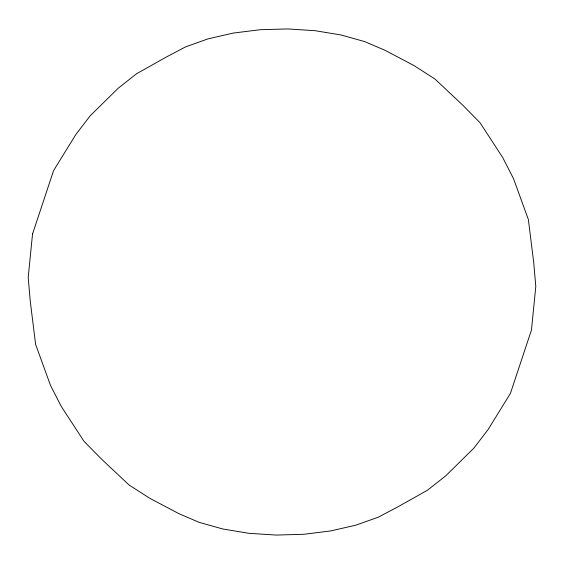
<?xml version="1.0" encoding="UTF-8"?>
<svg xmlns="http://www.w3.org/2000/svg" width="564" height="564" viewBox="0 0 564 564"><rect width="100%" height="100%" fill="white"/><g stroke="black" fill="none" stroke-linecap="round" stroke-linejoin="round"><path stroke-width="0.85" d="M32.543 233.968L28.2 277.509L30.252 301.176L35.624 344.428L50.457 385.29L61.293 406.475L83.944 441.238L101.365 458.962L129.022 484.962L149.791 498.308L178.873 513.642L199.24 522.377L222.879 529.011L248.872 533.297L276.226 535.074L303.883 534.277L330.793 530.921L355.919 525.147L378.282 517.174L397.042 507.311L427.456 490.243L445.814 475.762L473.873 448.14L488.142 429.5L510.413 393.425L531.457 330.032L535.8 286.491L533.748 262.824L528.376 219.572L513.543 178.71L502.707 157.525L480.056 122.762L462.635 105.038L434.978 79.038L414.209 65.692L385.127 50.358L364.76 41.623L341.121 34.989L315.128 30.703L287.774 28.926L260.117 29.723L233.207 33.079L208.081 38.853L185.718 46.826L166.958 56.689L136.544 73.757L118.186 88.238L90.127 115.86L75.858 134.5L53.587 170.575L32.543 233.968"/></g></svg>
